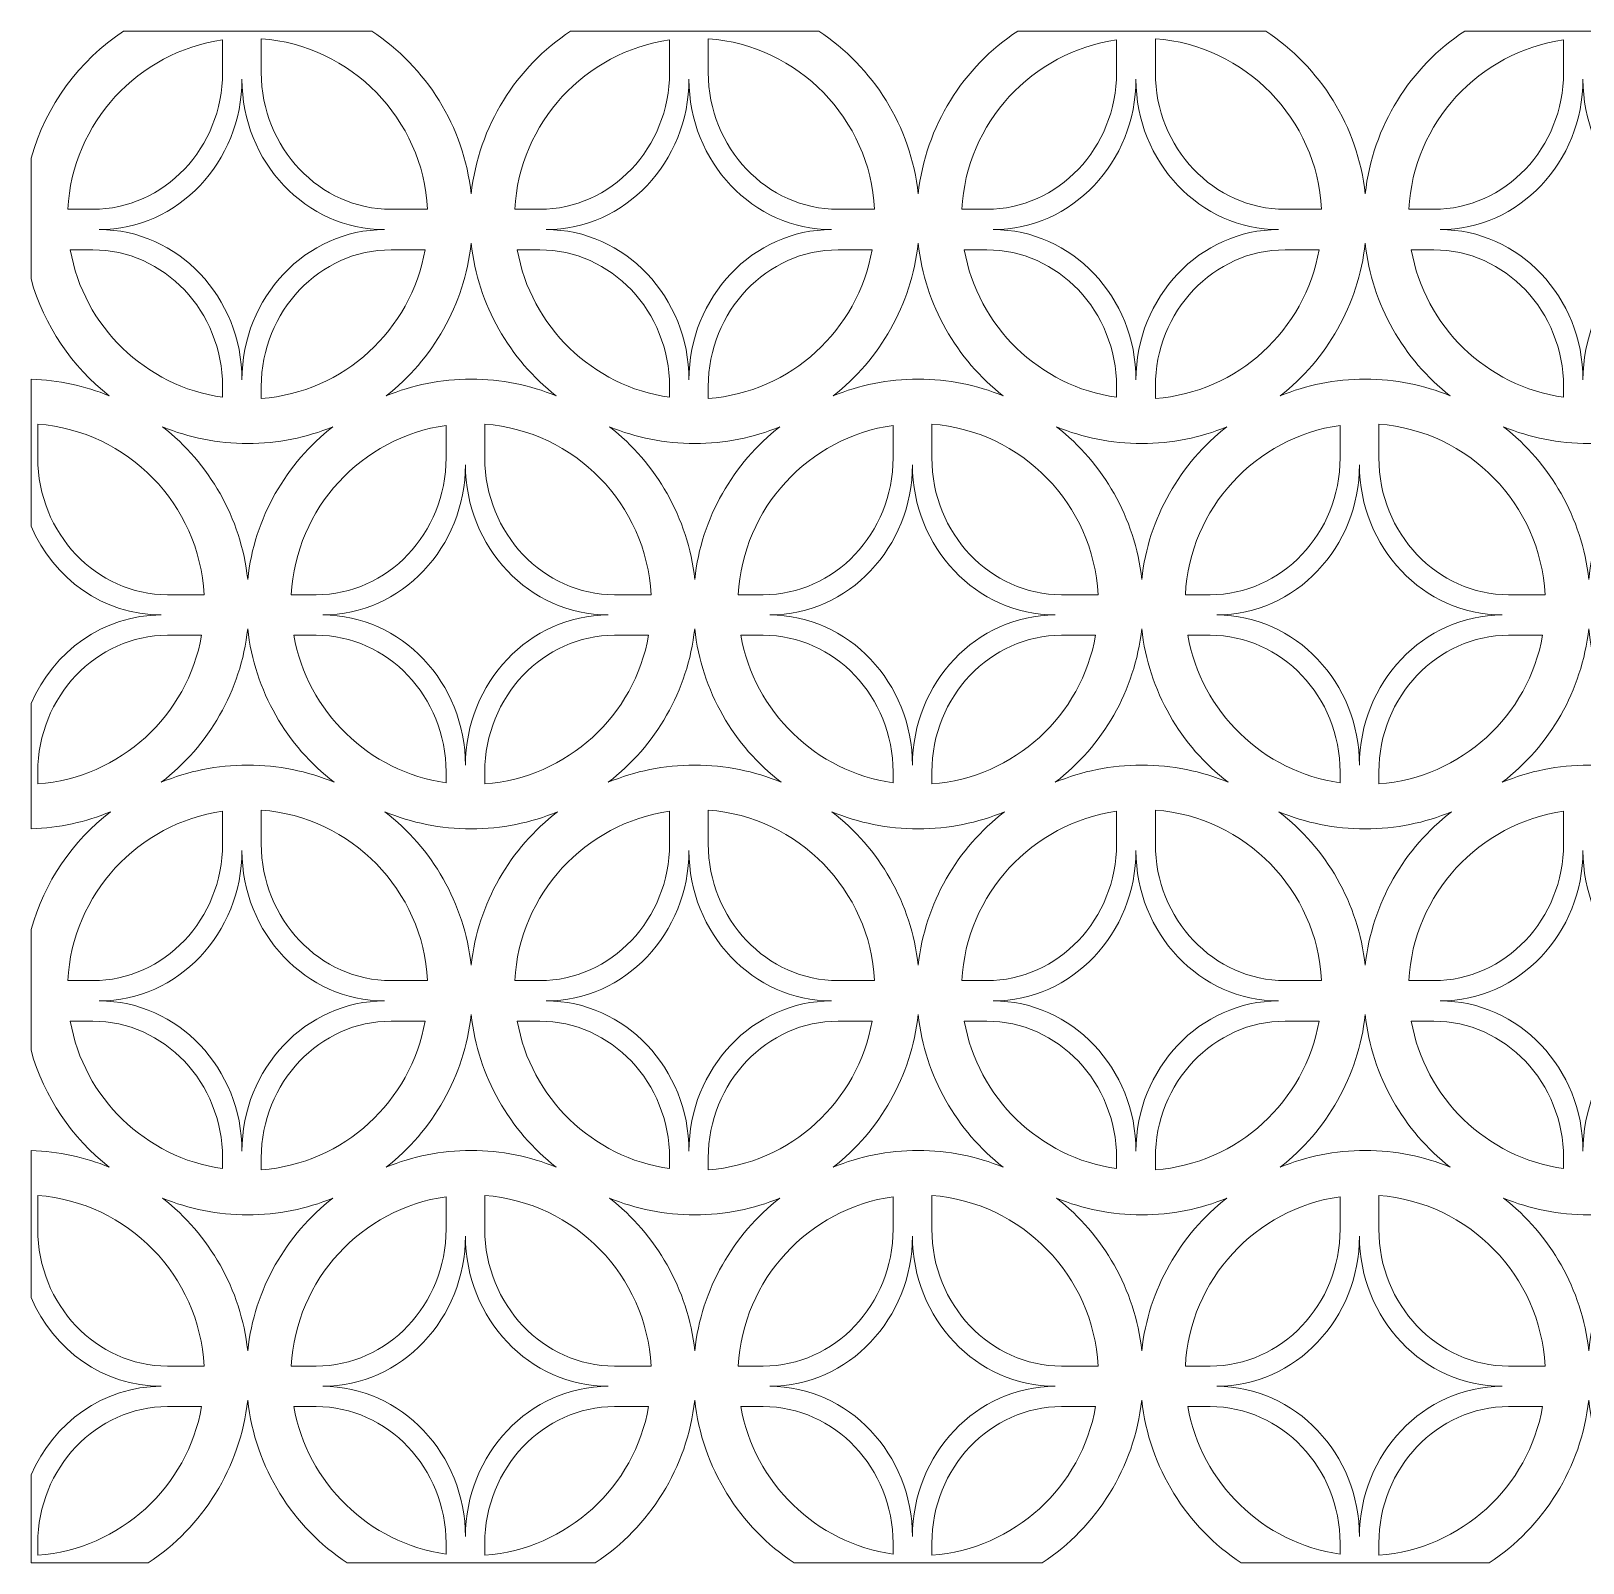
# Model space of a CAD drawing. Header units: millimetres. Extents: x -1200 to 1200, y -590 to 590.
# Drawn here: x -1200 to -4, y -590 to 590 of the extents above; entities that cross this region are included whole.
import ezdxf

# ---------------------------------------------------------------- set-up
doc = ezdxf.new("R2010")
doc.units = ezdxf.units.MM
doc.header["$MEASUREMENT"] = 0
doc.layers.add('Layer 1', color=7, linetype='Continuous')

msp = doc.modelspace()

# ---------------------------------------------------------------- linework, layer by layer
at = {"layer": 'Layer 1', "color": 250, "lineweight": 20}
for points, knots in [([(-1200.05, 491.9393), (-1188.7589, 532.5934), (-1163.015, 567.23), (-1128.7007, 589.9734), (-1128.7007, 589.9734), (-937.5833, 589.9734), (-937.5833, 589.9734), (-895.7651, 562.2564), (-866.6725, 516.8761), (-860.96, 464.4665), (-855.2475, 516.8761), (-826.155, 562.2564), (-784.3367, 589.9734), (-784.3367, 589.9734), (-593.2192, 589.9734), (-593.2192, 589.9734), (-551.401, 562.2564), (-522.3084, 516.8761), (-516.596, 464.4665), (-510.8835, 516.8761), (-481.7909, 562.2564), (-439.9727, 589.9734), (-439.9727, 589.9734), (-248.8553, 589.9734), (-248.8553, 589.9734), (-207.0371, 562.2564), (-177.9445, 516.8761), (-172.232, 464.4665), (-166.5195, 516.8761), (-137.427, 562.2564), (-95.6088, 589.9734), (-95.6088, 589.9734), (95.5088, 589.9734), (95.5088, 589.9734), (137.327, 562.2564), (166.4195, 516.8761), (172.132, 464.4665), (177.8445, 516.8761), (206.9371, 562.2564), (248.7553, 589.9734), (248.7553, 589.9734), (439.8727, 589.9734), (439.8727, 589.9734), (481.6909, 562.2564), (510.7835, 516.8761), (516.496, 464.4665), (522.2084, 516.8761), (551.301, 562.2564), (593.1192, 589.9734), (593.1192, 589.9734), (784.2367, 589.9734), (784.2367, 589.9734), (826.055, 562.2564), (855.1475, 516.8761), (860.86, 464.4665), (866.5725, 516.8761), (895.6651, 562.2564), (937.4833, 589.9734), (937.4833, 589.9734), (1128.6007, 589.9734), (1128.6007, 589.9734), (1162.915, 567.23), (1188.6589, 532.5934), (1199.95, 491.9393), (1199.95, 491.9393), (1199.95, 399.0374), (1199.95, 399.0374), (1189.9124, 362.8853), (1168.4524, 331.4875), (1139.6903, 308.9842), (1158.3685, 316.6255), (1178.6753, 321.1057), (1199.95, 321.7432), (1199.95, 321.7432), (1199.95, 241.74), (1199.95, 241.74), (1193.2627, 184.7076), (1146.7765, 140.1772), (1090.8886, 140.1772), (1146.7765, 140.1772), (1193.2627, 95.647), (1199.95, 38.6146), (1199.95, 38.6146), (1199.95, -24.5408), (1199.95, -24.5408), (1178.2828, -23.8927), (1157.6157, -19.2654), (1138.6565, -11.3627), (1167.9323, -33.9195), (1189.7912, -65.6287), (1199.95, -102.2088), (1199.95, -102.2088), (1199.95, -195.104), (1199.95, -195.104), (1189.9124, -231.2561), (1168.4524, -262.6539), (1139.6903, -285.1572), (1158.3685, -277.5161), (1178.6753, -273.0359), (1199.95, -272.3984), (1199.95, -272.3984), (1199.95, -352.4015), (1199.95, -352.4015), (1193.2627, -409.4338), (1146.7765, -453.9643), (1090.8886, -453.9643), (1146.7765, -453.9643), (1193.2627, -498.4945), (1199.95, -555.5269), (1199.95, -555.5269), (1199.95, -590.0266), (1199.95, -590.0266), (1199.95, -590.0266), (1109.6652, -590.0266), (1109.6652, -590.0266), (1067.847, -562.3096), (1038.7545, -516.9293), (1033.042, -464.5197), (1027.3295, -516.9293), (998.237, -562.3096), (956.4187, -590.0266), (956.4187, -590.0266), (765.3012, -590.0266), (765.3012, -590.0266), (723.4829, -562.3096), (694.3903, -516.9293), (688.6779, -464.5197), (682.9655, -516.9293), (653.8728, -562.3096), (612.0546, -590.0266), (612.0546, -590.0266), (420.9372, -590.0266), (420.9372, -590.0266), (379.1189, -562.3096), (350.0264, -516.9293), (344.314, -464.5197), (338.6015, -516.9293), (309.5089, -562.3096), (267.6907, -590.0266), (267.6907, -590.0266), (76.5732, -590.0266), (76.5732, -590.0266), (34.755, -562.3096), (5.6624, -516.9293), (-0.05, -464.5197), (-5.7624, -516.9293), (-34.855, -562.3096), (-76.6732, -590.0266), (-76.6732, -590.0266), (-267.7907, -590.0266), (-267.7907, -590.0266), (-309.6089, -562.3096), (-338.7015, -516.9293), (-344.414, -464.5197), (-350.1264, -516.9293), (-379.2189, -562.3096), (-421.0372, -590.0266), (-421.0372, -590.0266), (-612.1546, -590.0266), (-612.1546, -590.0266), (-653.9728, -562.3096), (-683.0655, -516.9293), (-688.7779, -464.5197), (-694.4903, -516.9293), (-723.5829, -562.3096), (-765.4012, -590.0266), (-765.4012, -590.0266), (-956.5187, -590.0266), (-956.5187, -590.0266), (-998.337, -562.3096), (-1027.4295, -516.9293), (-1033.142, -464.5197), (-1038.8545, -516.9293), (-1067.947, -562.3096), (-1109.7652, -590.0266), (-1109.7652, -590.0266), (-1200.05, -590.0266), (-1200.05, -590.0266), (-1200.05, -590.0266), (-1200.05, -522.2513), (-1200.05, -522.2513), (-1182.7645, -482.0838), (-1144.2873, -453.9643), (-1099.8758, -453.9643), (-1144.2873, -453.9643), (-1182.7645, -425.8447), (-1200.05, -385.6771), (-1200.05, -385.6771), (-1200.05, -272.3984), (-1200.05, -272.3984), (-1178.7752, -273.0357), (-1158.4675, -277.515), (-1139.7903, -285.1572), (-1168.5473, -262.661), (-1190.0084, -231.2722), (-1200.05, -195.1297), (-1200.05, -195.1297), (-1200.05, -102.2093), (-1200.05, -102.2093), (-1189.8912, -65.6292), (-1168.032, -33.9204), (-1138.7565, -11.3627), (-1157.7174, -19.2632), (-1178.3829, -23.8923), (-1200.05, -24.5407), (-1200.05, -24.5407), (-1200.05, 71.8902), (-1200.05, 71.8902), (-1182.7645, 112.0577), (-1144.2873, 140.1772), (-1099.8758, 140.1772), (-1144.2873, 140.1772), (-1182.7645, 168.2968), (-1200.05, 208.4644), (-1200.05, 208.4644), (-1200.05, 321.7432), (-1200.05, 321.7432), (-1178.7752, 321.1059), (-1158.4675, 316.6266), (-1139.7903, 308.9842), (-1168.5473, 331.4805), (-1190.0084, 362.8692), (-1200.05, 399.0117), (-1200.05, 399.0117), (-1200.05, 491.9393), (-1200.05, 491.9393)], [0, 0, 0, 0, 0.013333333, 0.013333333, 0.013333333, 0.026666667, 0.026666667, 0.026666667, 0.04, 0.04, 0.04, 0.053333333, 0.053333333, 0.053333333, 0.066666667, 0.066666667, 0.066666667, 0.08, 0.08, 0.08, 0.093333333, 0.093333333, 0.093333333, 0.106666667, 0.106666667, 0.106666667, 0.12, 0.12, 0.12, 0.133333333, 0.133333333, 0.133333333, 0.146666667, 0.146666667, 0.146666667, 0.16, 0.16, 0.16, 0.173333333, 0.173333333, 0.173333333, 0.186666667, 0.186666667, 0.186666667, 0.2, 0.2, 0.2, 0.213333333, 0.213333333, 0.213333333, 0.226666667, 0.226666667, 0.226666667, 0.24, 0.24, 0.24, 0.253333333, 0.253333333, 0.253333333, 0.266666667, 0.266666667, 0.266666667, 0.28, 0.28, 0.28, 0.293333333, 0.293333333, 0.293333333, 0.306666667, 0.306666667, 0.306666667, 0.32, 0.32, 0.32, 0.333333333, 0.333333333, 0.333333333, 0.346666667, 0.346666667, 0.346666667, 0.36, 0.36, 0.36, 0.373333333, 0.373333333, 0.373333333, 0.386666667, 0.386666667, 0.386666667, 0.4, 0.4, 0.4, 0.413333333, 0.413333333, 0.413333333, 0.426666667, 0.426666667, 0.426666667, 0.44, 0.44, 0.44, 0.453333333, 0.453333333, 0.453333333, 0.466666667, 0.466666667, 0.466666667, 0.48, 0.48, 0.48, 0.493333333, 0.493333333, 0.493333333, 0.506666667, 0.506666667, 0.506666667, 0.52, 0.52, 0.52, 0.533333333, 0.533333333, 0.533333333, 0.546666667, 0.546666667, 0.546666667, 0.56, 0.56, 0.56, 0.573333333, 0.573333333, 0.573333333, 0.586666667, 0.586666667, 0.586666667, 0.6, 0.6, 0.6, 0.613333333, 0.613333333, 0.613333333, 0.626666667, 0.626666667, 0.626666667, 0.64, 0.64, 0.64, 0.653333333, 0.653333333, 0.653333333, 0.666666667, 0.666666667, 0.666666667, 0.68, 0.68, 0.68, 0.693333333, 0.693333333, 0.693333333, 0.706666667, 0.706666667, 0.706666667, 0.72, 0.72, 0.72, 0.733333333, 0.733333333, 0.733333333, 0.746666667, 0.746666667, 0.746666667, 0.76, 0.76, 0.76, 0.773333333, 0.773333333, 0.773333333, 0.786666667, 0.786666667, 0.786666667, 0.8, 0.8, 0.8, 0.813333333, 0.813333333, 0.813333333, 0.826666667, 0.826666667, 0.826666667, 0.84, 0.84, 0.84, 0.853333333, 0.853333333, 0.853333333, 0.866666667, 0.866666667, 0.866666667, 0.88, 0.88, 0.88, 0.893333333, 0.893333333, 0.893333333, 0.906666667, 0.906666667, 0.906666667, 0.92, 0.92, 0.92, 0.933333333, 0.933333333, 0.933333333, 0.946666667, 0.946666667, 0.946666667, 0.96, 0.96, 0.96, 0.973333333, 0.973333333, 0.973333333, 0.986666667, 0.986666667, 0.986666667, 1, 1, 1, 1]), ([(-1052.5194, 583.0875), (-1052.5194, 583.0875), (-1052.5194, 557.9988), (-1052.5194, 557.9988), (-1052.5194, 500.071), (-1097.5233, 452.6752), (-1152.5282, 452.6752), (-1152.5282, 452.6752), (-1171.719, 452.6752), (-1171.719, 452.6752), (-1168.2957, 519.3947), (-1117.5099, 573.9247), (-1052.5194, 583.0875)], [0, 0, 0, 0, 0.25, 0.25, 0.25, 0.5, 0.5, 0.5, 0.75, 0.75, 0.75, 1, 1, 1, 1]), ([(-1022.6513, 584.0641), (-1022.6513, 584.0641), (-1022.6513, 557.9988), (-1022.6513, 557.9988), (-1022.6513, 500.071), (-977.6475, 452.6752), (-922.6426, 452.6752), (-922.6426, 452.6752), (-894.5648, 452.6752), (-894.5648, 452.6752), (-898.1419, 522.41), (-953.4545, 578.842), (-1022.6513, 584.0641)], [0, 0, 0, 0, 0.25, 0.25, 0.25, 0.5, 0.5, 0.5, 0.75, 0.75, 0.75, 1, 1, 1, 1]), ([(-708.1556, 583.0875), (-708.1556, 583.0875), (-708.1556, 557.9988), (-708.1556, 557.9988), (-708.1556, 500.071), (-753.1593, 452.6752), (-808.1643, 452.6752), (-808.1643, 452.6752), (-827.3551, 452.6752), (-827.3551, 452.6752), (-823.9317, 519.3947), (-773.1459, 573.9247), (-708.1556, 583.0875)], [0, 0, 0, 0, 0.25, 0.25, 0.25, 0.5, 0.5, 0.5, 0.75, 0.75, 0.75, 1, 1, 1, 1]), ([(-678.2873, 584.0641), (-678.2873, 584.0641), (-678.2873, 557.9988), (-678.2873, 557.9988), (-678.2873, 500.071), (-633.2835, 452.6752), (-578.2785, 452.6752), (-578.2785, 452.6752), (-550.2009, 452.6752), (-550.2009, 452.6752), (-553.7779, 522.41), (-609.0906, 578.842), (-678.2873, 584.0641)], [0, 0, 0, 0, 0.25, 0.25, 0.25, 0.5, 0.5, 0.5, 0.75, 0.75, 0.75, 1, 1, 1, 1]), ([(-363.7914, 583.0875), (-363.7914, 583.0875), (-363.7914, 557.9988), (-363.7914, 557.9988), (-363.7914, 500.071), (-408.7953, 452.6752), (-463.8003, 452.6752), (-463.8003, 452.6752), (-482.991, 452.6752), (-482.991, 452.6752), (-479.5678, 519.3947), (-428.782, 573.9247), (-363.7914, 583.0875)], [0, 0, 0, 0, 0.25, 0.25, 0.25, 0.5, 0.5, 0.5, 0.75, 0.75, 0.75, 1, 1, 1, 1]), ([(-333.9232, 584.0641), (-333.9232, 584.0641), (-333.9232, 557.9988), (-333.9232, 557.9988), (-333.9232, 500.071), (-288.9195, 452.6752), (-233.9146, 452.6752), (-233.9146, 452.6752), (-205.8369, 452.6752), (-205.8369, 452.6752), (-209.414, 522.41), (-264.7266, 578.842), (-333.9232, 584.0641)], [0, 0, 0, 0, 0.25, 0.25, 0.25, 0.5, 0.5, 0.5, 0.75, 0.75, 0.75, 1, 1, 1, 1]), ([(-19.4275, 583.0875), (-19.4275, 583.0875), (-19.4275, 557.9988), (-19.4275, 557.9988), (-19.4275, 500.071), (-64.4313, 452.6752), (-119.4364, 452.6752), (-119.4364, 452.6752), (-138.6271, 452.6752), (-138.6271, 452.6752), (-135.2038, 519.3947), (-84.418, 573.9247), (-19.4275, 583.0875)], [0, 0, 0, 0, 0.25, 0.25, 0.25, 0.5, 0.5, 0.5, 0.75, 0.75, 0.75, 1, 1, 1, 1]), ([(-1147.4773, 437.0631), (-1087.0365, 437.0631), (-1037.5855, 489.1427), (-1037.5855, 552.7947), (-1037.5855, 489.1427), (-988.1344, 437.0631), (-927.6938, 437.0631), (-988.1344, 437.0631), (-1037.5855, 384.9836), (-1037.5855, 321.3314), (-1037.5855, 384.9836), (-1087.0365, 437.0631), (-1147.4773, 437.0631)], [0, 0, 0, 0, 0.25, 0.25, 0.25, 0.5, 0.5, 0.5, 0.75, 0.75, 0.75, 1, 1, 1, 1]), ([(-803.1132, 437.0631), (-742.6723, 437.0631), (-693.2214, 489.1427), (-693.2214, 552.7947), (-693.2214, 489.1427), (-643.7705, 437.0631), (-583.33, 437.0631), (-643.7705, 437.0631), (-693.2214, 384.9836), (-693.2214, 321.3314), (-693.2214, 384.9836), (-742.6723, 437.0631), (-803.1132, 437.0631)], [0, 0, 0, 0, 0.25, 0.25, 0.25, 0.5, 0.5, 0.5, 0.75, 0.75, 0.75, 1, 1, 1, 1]), ([(-458.7492, 437.0631), (-398.3085, 437.0631), (-348.8574, 489.1427), (-348.8574, 552.7947), (-348.8574, 489.1427), (-299.4064, 437.0631), (-238.9659, 437.0631), (-299.4064, 437.0631), (-348.8574, 384.9836), (-348.8574, 321.3314), (-348.8574, 384.9836), (-398.3085, 437.0631), (-458.7492, 437.0631)], [0, 0, 0, 0, 0.25, 0.25, 0.25, 0.5, 0.5, 0.5, 0.75, 0.75, 0.75, 1, 1, 1, 1]), ([(-114.3852, 437.0631), (-53.9444, 437.0631), (-4.4935, 489.1427), (-4.4935, 552.7947), (-4.4935, 489.1427), (44.9574, 437.0631), (105.398, 437.0631), (44.9574, 437.0631), (-4.4935, 384.9836), (-4.4935, 321.3314), (-4.4935, 384.9836), (-53.9444, 437.0631), (-114.3852, 437.0631)], [0, 0, 0, 0, 0.25, 0.25, 0.25, 0.5, 0.5, 0.5, 0.75, 0.75, 0.75, 1, 1, 1, 1]), ([(-1052.5194, 307.8797), (-1052.5194, 307.8797), (-1052.5194, 316.1277), (-1052.5194, 316.1277), (-1052.5194, 374.0553), (-1097.5233, 421.4509), (-1152.5282, 421.4509), (-1152.5282, 421.4509), (-1169.8158, 421.4509), (-1169.8158, 421.4509), (-1159.4933, 362.5724), (-1111.9445, 316.258), (-1052.5194, 307.8797)], [0, 0, 0, 0, 0.25, 0.25, 0.25, 0.5, 0.5, 0.5, 0.75, 0.75, 0.75, 1, 1, 1, 1]), ([(-1022.6513, 306.91), (-1022.6513, 306.91), (-1022.6513, 316.1277), (-1022.6513, 316.1277), (-1022.6513, 374.0553), (-977.6475, 421.4509), (-922.6426, 421.4509), (-922.6426, 421.4509), (-896.4693, 421.4509), (-896.4693, 421.4509), (-907.3014, 359.6634), (-959.1242, 311.7045), (-1022.6513, 306.91)], [0, 0, 0, 0, 0.25, 0.25, 0.25, 0.5, 0.5, 0.5, 0.75, 0.75, 0.75, 1, 1, 1, 1]), ([(-926.4938, 308.9842), (-906.2774, 317.2546), (-884.1538, 321.8225), (-860.96, 321.8225), (-837.766, 321.8225), (-815.6414, 317.2558), (-795.4263, 308.9842), (-831.2555, 337.0129), (-855.7633, 378.8438), (-860.9634, 426.4768), (-866.1642, 378.8452), (-890.6664, 337.0152), (-926.4938, 308.9842)], [0, 0, 0, 0, 0.25, 0.25, 0.25, 0.5, 0.5, 0.5, 0.75, 0.75, 0.75, 1, 1, 1, 1]), ([(-708.1556, 307.8797), (-708.1556, 307.8797), (-708.1556, 316.1277), (-708.1556, 316.1277), (-708.1556, 374.0553), (-753.1593, 421.4509), (-808.1643, 421.4509), (-808.1643, 421.4509), (-825.4517, 421.4509), (-825.4517, 421.4509), (-815.1292, 362.5724), (-767.5805, 316.258), (-708.1556, 307.8797)], [0, 0, 0, 0, 0.25, 0.25, 0.25, 0.5, 0.5, 0.5, 0.75, 0.75, 0.75, 1, 1, 1, 1]), ([(-678.2873, 306.91), (-678.2873, 306.91), (-678.2873, 316.1277), (-678.2873, 316.1277), (-678.2873, 374.0553), (-633.2835, 421.4509), (-578.2785, 421.4509), (-578.2785, 421.4509), (-552.1054, 421.4509), (-552.1054, 421.4509), (-562.9374, 359.6634), (-614.76, 311.7045), (-678.2873, 306.91)], [0, 0, 0, 0, 0.25, 0.25, 0.25, 0.5, 0.5, 0.5, 0.75, 0.75, 0.75, 1, 1, 1, 1]), ([(-582.1298, 308.9842), (-561.9136, 317.2546), (-539.7899, 321.8225), (-516.596, 321.8225), (-493.402, 321.8225), (-471.2775, 317.2558), (-451.0622, 308.9842), (-486.8915, 337.0129), (-511.3994, 378.8438), (-516.5997, 426.4768), (-521.8003, 378.8452), (-546.3024, 337.0152), (-582.1298, 308.9842)], [0, 0, 0, 0, 0.25, 0.25, 0.25, 0.5, 0.5, 0.5, 0.75, 0.75, 0.75, 1, 1, 1, 1]), ([(-363.7914, 307.8797), (-363.7914, 307.8797), (-363.7914, 316.1277), (-363.7914, 316.1277), (-363.7914, 374.0553), (-408.7953, 421.4509), (-463.8003, 421.4509), (-463.8003, 421.4509), (-481.0879, 421.4509), (-481.0879, 421.4509), (-470.7653, 362.5724), (-423.2165, 316.258), (-363.7914, 307.8797)], [0, 0, 0, 0, 0.25, 0.25, 0.25, 0.5, 0.5, 0.5, 0.75, 0.75, 0.75, 1, 1, 1, 1]), ([(-333.9232, 306.91), (-333.9232, 306.91), (-333.9232, 316.1277), (-333.9232, 316.1277), (-333.9232, 374.0553), (-288.9195, 421.4509), (-233.9146, 421.4509), (-233.9146, 421.4509), (-207.7415, 421.4509), (-207.7415, 421.4509), (-218.5734, 359.6634), (-270.3962, 311.7045), (-333.9232, 306.91)], [0, 0, 0, 0, 0.25, 0.25, 0.25, 0.5, 0.5, 0.5, 0.75, 0.75, 0.75, 1, 1, 1, 1]), ([(-237.7658, 308.9842), (-217.5494, 317.2546), (-195.4259, 321.8225), (-172.232, 321.8225), (-149.0381, 321.8225), (-126.9136, 317.2558), (-106.6982, 308.9842), (-142.5275, 337.0129), (-167.0354, 378.8438), (-172.2356, 426.4768), (-177.4363, 378.8452), (-201.9384, 337.0152), (-237.7658, 308.9842)], [0, 0, 0, 0, 0.25, 0.25, 0.25, 0.5, 0.5, 0.5, 0.75, 0.75, 0.75, 1, 1, 1, 1]), ([(-19.4275, 307.8797), (-19.4275, 307.8797), (-19.4275, 316.1277), (-19.4275, 316.1277), (-19.4275, 374.0553), (-64.4313, 421.4509), (-119.4364, 421.4509), (-119.4364, 421.4509), (-136.7237, 421.4509), (-136.7237, 421.4509), (-126.4013, 362.5724), (-78.8525, 316.258), (-19.4275, 307.8797)], [0, 0, 0, 0, 0.25, 0.25, 0.25, 0.5, 0.5, 0.5, 0.75, 0.75, 0.75, 1, 1, 1, 1]), ([(-1194.8332, 287.1782), (-1194.8332, 287.1782), (-1194.8332, 261.1129), (-1194.8332, 261.1129), (-1194.8332, 203.1851), (-1149.8295, 155.7894), (-1094.8245, 155.7894), (-1094.8245, 155.7894), (-1066.7469, 155.7894), (-1066.7469, 155.7894), (-1070.324, 225.5241), (-1125.6367, 281.9562), (-1194.8332, 287.1782)], [0, 0, 0, 0, 0.25, 0.25, 0.25, 0.5, 0.5, 0.5, 0.75, 0.75, 0.75, 1, 1, 1, 1]), ([(-850.4693, 287.1782), (-850.4693, 287.1782), (-850.4693, 261.1129), (-850.4693, 261.1129), (-850.4693, 203.1851), (-805.4657, 155.7894), (-750.4605, 155.7894), (-750.4605, 155.7894), (-722.3829, 155.7894), (-722.3829, 155.7894), (-725.9599, 225.5241), (-781.2726, 281.9562), (-850.4693, 287.1782)], [0, 0, 0, 0, 0.25, 0.25, 0.25, 0.5, 0.5, 0.5, 0.75, 0.75, 0.75, 1, 1, 1, 1]), ([(-506.1052, 287.1782), (-506.1052, 287.1782), (-506.1052, 261.1129), (-506.1052, 261.1129), (-506.1052, 203.1851), (-461.1016, 155.7894), (-406.0965, 155.7894), (-406.0965, 155.7894), (-378.0189, 155.7894), (-378.0189, 155.7894), (-381.5959, 225.5241), (-436.9087, 281.9562), (-506.1052, 287.1782)], [0, 0, 0, 0, 0.25, 0.25, 0.25, 0.5, 0.5, 0.5, 0.75, 0.75, 0.75, 1, 1, 1, 1]), ([(-161.7413, 287.1782), (-161.7413, 287.1782), (-161.7413, 261.1129), (-161.7413, 261.1129), (-161.7413, 203.1851), (-116.7375, 155.7894), (-61.7326, 155.7894), (-61.7326, 155.7894), (-33.655, 155.7894), (-33.655, 155.7894), (-37.2319, 225.5241), (-92.5447, 281.9562), (-161.7413, 287.1782)], [0, 0, 0, 0, 0.25, 0.25, 0.25, 0.5, 0.5, 0.5, 0.75, 0.75, 0.75, 1, 1, 1, 1]), ([(-1098.6992, 285.115), (-1062.8576, 257.0769), (-1038.3359, 215.2334), (-1033.142, 167.5805), (-1027.9479, 215.2334), (-1003.4276, 257.0795), (-967.5845, 285.115), (-987.8075, 276.8383), (-1009.9394, 272.2659), (-1033.142, 272.2659), (-1056.3445, 272.2659), (-1078.4757, 276.8391), (-1098.6992, 285.115)], [0, 0, 0, 0, 0.25, 0.25, 0.25, 0.5, 0.5, 0.5, 0.75, 0.75, 0.75, 1, 1, 1, 1]), ([(-880.3375, 286.2015), (-880.3375, 286.2015), (-880.3375, 261.1129), (-880.3375, 261.1129), (-880.3375, 203.1851), (-925.3411, 155.7894), (-980.3463, 155.7894), (-980.3463, 155.7894), (-999.537, 155.7894), (-999.537, 155.7894), (-996.1137, 222.5089), (-945.3279, 277.0388), (-880.3375, 286.2015)], [0, 0, 0, 0, 0.25, 0.25, 0.25, 0.5, 0.5, 0.5, 0.75, 0.75, 0.75, 1, 1, 1, 1]), ([(-754.3353, 285.115), (-718.4937, 257.0769), (-693.9719, 215.2334), (-688.7779, 167.5805), (-683.5839, 215.2334), (-659.0636, 257.0795), (-623.2207, 285.115), (-643.4436, 276.8383), (-665.5754, 272.2659), (-688.7779, 272.2659), (-711.9806, 272.2659), (-734.1118, 276.8391), (-754.3353, 285.115)], [0, 0, 0, 0, 0.25, 0.25, 0.25, 0.5, 0.5, 0.5, 0.75, 0.75, 0.75, 1, 1, 1, 1]), ([(-535.9734, 286.2015), (-535.9734, 286.2015), (-535.9734, 261.1129), (-535.9734, 261.1129), (-535.9734, 203.1851), (-580.9773, 155.7894), (-635.9824, 155.7894), (-635.9824, 155.7894), (-655.1731, 155.7894), (-655.1731, 155.7894), (-651.7497, 222.5089), (-600.964, 277.0388), (-535.9734, 286.2015)], [0, 0, 0, 0, 0.25, 0.25, 0.25, 0.5, 0.5, 0.5, 0.75, 0.75, 0.75, 1, 1, 1, 1]), ([(-409.9713, 285.115), (-374.1297, 257.0769), (-349.6079, 215.2334), (-344.414, 167.5805), (-339.2199, 215.2334), (-314.6997, 257.0795), (-278.8566, 285.115), (-299.0796, 276.8383), (-321.2114, 272.2659), (-344.414, 272.2659), (-367.6166, 272.2659), (-389.7478, 276.8391), (-409.9713, 285.115)], [0, 0, 0, 0, 0.25, 0.25, 0.25, 0.5, 0.5, 0.5, 0.75, 0.75, 0.75, 1, 1, 1, 1]), ([(-191.6095, 286.2015), (-191.6095, 286.2015), (-191.6095, 261.1129), (-191.6095, 261.1129), (-191.6095, 203.1851), (-236.6132, 155.7894), (-291.6185, 155.7894), (-291.6185, 155.7894), (-310.809, 155.7894), (-310.809, 155.7894), (-307.3859, 222.5089), (-256.6, 277.0388), (-191.6095, 286.2015)], [0, 0, 0, 0, 0.25, 0.25, 0.25, 0.5, 0.5, 0.5, 0.75, 0.75, 0.75, 1, 1, 1, 1]), ([(-65.6073, 285.115), (-29.7658, 257.0769), (-5.2439, 215.2334), (-0.05, 167.5805), (5.1439, 215.2334), (29.6644, 257.0795), (65.5073, 285.115), (45.2844, 276.8383), (23.1526, 272.2659), (-0.05, 272.2659), (-23.2526, 272.2659), (-45.3837, 276.8391), (-65.6073, 285.115)], [0, 0, 0, 0, 0.25, 0.25, 0.25, 0.5, 0.5, 0.5, 0.75, 0.75, 0.75, 1, 1, 1, 1]), ([(-975.2952, 140.1772), (-914.8546, 140.1772), (-865.4035, 192.2568), (-865.4035, 255.9089), (-865.4035, 192.2568), (-815.9524, 140.1772), (-755.5119, 140.1772), (-815.9524, 140.1772), (-865.4035, 88.0977), (-865.4035, 24.4457), (-865.4035, 88.0977), (-914.8546, 140.1772), (-975.2952, 140.1772)], [0, 0, 0, 0, 0.25, 0.25, 0.25, 0.5, 0.5, 0.5, 0.75, 0.75, 0.75, 1, 1, 1, 1]), ([(-630.9313, 140.1772), (-570.4904, 140.1772), (-521.0395, 192.2568), (-521.0395, 255.9089), (-521.0395, 192.2568), (-471.5884, 140.1772), (-411.1479, 140.1772), (-471.5884, 140.1772), (-521.0395, 88.0977), (-521.0395, 24.4457), (-521.0395, 88.0977), (-570.4904, 140.1772), (-630.9313, 140.1772)], [0, 0, 0, 0, 0.25, 0.25, 0.25, 0.5, 0.5, 0.5, 0.75, 0.75, 0.75, 1, 1, 1, 1]), ([(-286.5673, 140.1772), (-226.1265, 140.1772), (-176.6755, 192.2568), (-176.6755, 255.9089), (-176.6755, 192.2568), (-127.2244, 140.1772), (-66.784, 140.1772), (-127.2244, 140.1772), (-176.6755, 88.0977), (-176.6755, 24.4457), (-176.6755, 88.0977), (-226.1265, 140.1772), (-286.5673, 140.1772)], [0, 0, 0, 0, 0.25, 0.25, 0.25, 0.5, 0.5, 0.5, 0.75, 0.75, 0.75, 1, 1, 1, 1]), ([(-1194.8332, 10.0241), (-1194.8332, 10.0241), (-1194.8332, 19.2416), (-1194.8332, 19.2416), (-1194.8332, 77.1694), (-1149.8295, 124.5651), (-1094.8245, 124.5651), (-1094.8245, 124.5651), (-1068.6513, 124.5651), (-1068.6513, 124.5651), (-1079.4833, 62.7775), (-1131.3062, 14.8187), (-1194.8332, 10.0241)], [0, 0, 0, 0, 0.25, 0.25, 0.25, 0.5, 0.5, 0.5, 0.75, 0.75, 0.75, 1, 1, 1, 1]), ([(-966.5745, 11.3095), (-1002.9636, 39.3484), (-1027.8994, 81.5239), (-1033.142, 129.6219), (-1038.3845, 81.5239), (-1063.3198, 39.3474), (-1099.7094, 11.3095), (-1079.2175, 19.8511), (-1056.7305, 24.5669), (-1033.142, 24.5669), (-1009.5533, 24.5669), (-987.0684, 19.8487), (-966.5745, 11.3095)], [0, 0, 0, 0, 0.25, 0.25, 0.25, 0.5, 0.5, 0.5, 0.75, 0.75, 0.75, 1, 1, 1, 1]), ([(-880.3375, 10.9939), (-880.3375, 10.9939), (-880.3375, 19.2416), (-880.3375, 19.2416), (-880.3375, 77.1694), (-925.3411, 124.5651), (-980.3463, 124.5651), (-980.3463, 124.5651), (-997.6338, 124.5651), (-997.6338, 124.5651), (-987.3113, 65.6864), (-939.7626, 19.3721), (-880.3375, 10.9939)], [0, 0, 0, 0, 0.25, 0.25, 0.25, 0.5, 0.5, 0.5, 0.75, 0.75, 0.75, 1, 1, 1, 1]), ([(-850.4693, 10.0241), (-850.4693, 10.0241), (-850.4693, 19.2416), (-850.4693, 19.2416), (-850.4693, 77.1694), (-805.4657, 124.5651), (-750.4605, 124.5651), (-750.4605, 124.5651), (-724.2873, 124.5651), (-724.2873, 124.5651), (-735.1194, 62.7775), (-786.9422, 14.8187), (-850.4693, 10.0241)], [0, 0, 0, 0, 0.25, 0.25, 0.25, 0.5, 0.5, 0.5, 0.75, 0.75, 0.75, 1, 1, 1, 1]), ([(-622.2106, 11.3095), (-658.5996, 39.3484), (-683.5353, 81.5239), (-688.7779, 129.6219), (-694.0205, 81.5239), (-718.9558, 39.3474), (-755.3456, 11.3095), (-734.8535, 19.8511), (-712.3667, 24.5669), (-688.7779, 24.5669), (-665.1894, 24.5669), (-642.7045, 19.8487), (-622.2106, 11.3095)], [0, 0, 0, 0, 0.25, 0.25, 0.25, 0.5, 0.5, 0.5, 0.75, 0.75, 0.75, 1, 1, 1, 1]), ([(-535.9734, 10.9939), (-535.9734, 10.9939), (-535.9734, 19.2416), (-535.9734, 19.2416), (-535.9734, 77.1694), (-580.9773, 124.5651), (-635.9824, 124.5651), (-635.9824, 124.5651), (-653.2697, 124.5651), (-653.2697, 124.5651), (-642.9472, 65.6864), (-595.3986, 19.3721), (-535.9734, 10.9939)], [0, 0, 0, 0, 0.25, 0.25, 0.25, 0.5, 0.5, 0.5, 0.75, 0.75, 0.75, 1, 1, 1, 1]), ([(-506.1052, 10.0241), (-506.1052, 10.0241), (-506.1052, 19.2416), (-506.1052, 19.2416), (-506.1052, 77.1694), (-461.1016, 124.5651), (-406.0965, 124.5651), (-406.0965, 124.5651), (-379.9234, 124.5651), (-379.9234, 124.5651), (-390.7553, 62.7775), (-442.5781, 14.8187), (-506.1052, 10.0241)], [0, 0, 0, 0, 0.25, 0.25, 0.25, 0.5, 0.5, 0.5, 0.75, 0.75, 0.75, 1, 1, 1, 1]), ([(-277.8465, 11.3095), (-314.2356, 39.3484), (-339.1715, 81.5239), (-344.414, 129.6219), (-349.6565, 81.5239), (-374.5919, 39.3474), (-410.9814, 11.3095), (-390.4896, 19.8511), (-368.0027, 24.5669), (-344.414, 24.5669), (-320.8253, 24.5669), (-298.3405, 19.8487), (-277.8465, 11.3095)], [0, 0, 0, 0, 0.25, 0.25, 0.25, 0.5, 0.5, 0.5, 0.75, 0.75, 0.75, 1, 1, 1, 1]), ([(-191.6095, 10.9939), (-191.6095, 10.9939), (-191.6095, 19.2416), (-191.6095, 19.2416), (-191.6095, 77.1694), (-236.6132, 124.5651), (-291.6185, 124.5651), (-291.6185, 124.5651), (-308.9058, 124.5651), (-308.9058, 124.5651), (-298.5832, 65.6864), (-251.0345, 19.3721), (-191.6095, 10.9939)], [0, 0, 0, 0, 0.25, 0.25, 0.25, 0.5, 0.5, 0.5, 0.75, 0.75, 0.75, 1, 1, 1, 1]), ([(-161.7413, 10.0241), (-161.7413, 10.0241), (-161.7413, 19.2416), (-161.7413, 19.2416), (-161.7413, 77.1694), (-116.7375, 124.5651), (-61.7326, 124.5651), (-61.7326, 124.5651), (-35.5595, 124.5651), (-35.5595, 124.5651), (-46.3913, 62.7775), (-98.2143, 14.8187), (-161.7413, 10.0241)], [0, 0, 0, 0, 0.25, 0.25, 0.25, 0.5, 0.5, 0.5, 0.75, 0.75, 0.75, 1, 1, 1, 1]), ([(66.5173, 11.3095), (30.1284, 39.3484), (5.1925, 81.5239), (-0.05, 129.6219), (-5.2925, 81.5239), (-30.2279, 39.3474), (-66.6173, 11.3095), (-46.1255, 19.8511), (-23.6386, 24.5669), (-0.05, 24.5669), (23.5386, 24.5669), (46.0235, 19.8487), (66.5173, 11.3095)], [0, 0, 0, 0, 0.25, 0.25, 0.25, 0.5, 0.5, 0.5, 0.75, 0.75, 0.75, 1, 1, 1, 1]), ([(-1052.5194, -11.0539), (-1052.5194, -11.0539), (-1052.5194, -36.1427), (-1052.5194, -36.1427), (-1052.5194, -94.0704), (-1097.5233, -141.4662), (-1152.5282, -141.4662), (-1152.5282, -141.4662), (-1171.719, -141.4662), (-1171.719, -141.4662), (-1168.2957, -74.7467), (-1117.5099, -20.2167), (-1052.5194, -11.0539)], [0, 0, 0, 0, 0.25, 0.25, 0.25, 0.5, 0.5, 0.5, 0.75, 0.75, 0.75, 1, 1, 1, 1]), ([(-1022.6513, -10.0773), (-1022.6513, -10.0773), (-1022.6513, -36.1427), (-1022.6513, -36.1427), (-1022.6513, -94.0704), (-977.6475, -141.4662), (-922.6426, -141.4662), (-922.6426, -141.4662), (-894.5648, -141.4662), (-894.5648, -141.4662), (-898.1419, -71.7314), (-953.4545, -15.2994), (-1022.6513, -10.0773)], [0, 0, 0, 0, 0.25, 0.25, 0.25, 0.5, 0.5, 0.5, 0.75, 0.75, 0.75, 1, 1, 1, 1]), ([(-794.3925, -11.3627), (-814.8865, -19.9019), (-837.3714, -24.6201), (-860.96, -24.6201), (-884.5484, -24.6201), (-907.0354, -19.9043), (-927.5274, -11.3627), (-891.1378, -39.4006), (-866.2025, -81.5771), (-860.96, -129.6751), (-855.7173, -81.5771), (-830.7817, -39.4016), (-794.3925, -11.3627)], [0, 0, 0, 0, 0.25, 0.25, 0.25, 0.5, 0.5, 0.5, 0.75, 0.75, 0.75, 1, 1, 1, 1]), ([(-708.1556, -11.0539), (-708.1556, -11.0539), (-708.1556, -36.1427), (-708.1556, -36.1427), (-708.1556, -94.0704), (-753.1593, -141.4662), (-808.1643, -141.4662), (-808.1643, -141.4662), (-827.3551, -141.4662), (-827.3551, -141.4662), (-823.9317, -74.7467), (-773.1459, -20.2167), (-708.1556, -11.0539)], [0, 0, 0, 0, 0.25, 0.25, 0.25, 0.5, 0.5, 0.5, 0.75, 0.75, 0.75, 1, 1, 1, 1]), ([(-678.2873, -10.0773), (-678.2873, -10.0773), (-678.2873, -36.1427), (-678.2873, -36.1427), (-678.2873, -94.0704), (-633.2835, -141.4662), (-578.2785, -141.4662), (-578.2785, -141.4662), (-550.2009, -141.4662), (-550.2009, -141.4662), (-553.7779, -71.7314), (-609.0906, -15.2994), (-678.2873, -10.0773)], [0, 0, 0, 0, 0.25, 0.25, 0.25, 0.5, 0.5, 0.5, 0.75, 0.75, 0.75, 1, 1, 1, 1]), ([(-450.0284, -11.3627), (-470.5225, -19.9019), (-493.0074, -24.6201), (-516.596, -24.6201), (-540.1846, -24.6201), (-562.6715, -19.9043), (-583.1634, -11.3627), (-546.7739, -39.4006), (-521.8384, -81.5771), (-516.596, -129.6751), (-511.3535, -81.5771), (-486.4177, -39.4016), (-450.0284, -11.3627)], [0, 0, 0, 0, 0.25, 0.25, 0.25, 0.5, 0.5, 0.5, 0.75, 0.75, 0.75, 1, 1, 1, 1]), ([(-363.7914, -11.0539), (-363.7914, -11.0539), (-363.7914, -36.1427), (-363.7914, -36.1427), (-363.7914, -94.0704), (-408.7953, -141.4662), (-463.8003, -141.4662), (-463.8003, -141.4662), (-482.991, -141.4662), (-482.991, -141.4662), (-479.5678, -74.7467), (-428.782, -20.2167), (-363.7914, -11.0539)], [0, 0, 0, 0, 0.25, 0.25, 0.25, 0.5, 0.5, 0.5, 0.75, 0.75, 0.75, 1, 1, 1, 1]), ([(-333.9232, -10.0773), (-333.9232, -10.0773), (-333.9232, -36.1427), (-333.9232, -36.1427), (-333.9232, -94.0704), (-288.9195, -141.4662), (-233.9146, -141.4662), (-233.9146, -141.4662), (-205.8369, -141.4662), (-205.8369, -141.4662), (-209.414, -71.7314), (-264.7266, -15.2994), (-333.9232, -10.0773)], [0, 0, 0, 0, 0.25, 0.25, 0.25, 0.5, 0.5, 0.5, 0.75, 0.75, 0.75, 1, 1, 1, 1]), ([(-105.6646, -11.3627), (-126.1584, -19.9019), (-148.6435, -24.6201), (-172.232, -24.6201), (-195.8206, -24.6201), (-218.3075, -19.9043), (-238.7995, -11.3627), (-202.4098, -39.4006), (-177.4744, -81.5771), (-172.232, -129.6751), (-166.9895, -81.5771), (-142.0538, -39.4016), (-105.6646, -11.3627)], [0, 0, 0, 0, 0.25, 0.25, 0.25, 0.5, 0.5, 0.5, 0.75, 0.75, 0.75, 1, 1, 1, 1]), ([(-19.4275, -11.0539), (-19.4275, -11.0539), (-19.4275, -36.1427), (-19.4275, -36.1427), (-19.4275, -94.0704), (-64.4313, -141.4662), (-119.4364, -141.4662), (-119.4364, -141.4662), (-138.6271, -141.4662), (-138.6271, -141.4662), (-135.2038, -74.7467), (-84.418, -20.2167), (-19.4275, -11.0539)], [0, 0, 0, 0, 0.25, 0.25, 0.25, 0.5, 0.5, 0.5, 0.75, 0.75, 0.75, 1, 1, 1, 1]), ([(-1147.4773, -157.0783), (-1087.0365, -157.0783), (-1037.5855, -104.9988), (-1037.5855, -41.3466), (-1037.5855, -104.9988), (-988.1344, -157.0783), (-927.6938, -157.0783), (-988.1344, -157.0783), (-1037.5855, -209.1579), (-1037.5855, -272.81), (-1037.5855, -209.1579), (-1087.0365, -157.0783), (-1147.4773, -157.0783)], [0, 0, 0, 0, 0.25, 0.25, 0.25, 0.5, 0.5, 0.5, 0.75, 0.75, 0.75, 1, 1, 1, 1]), ([(-803.1132, -157.0783), (-742.6723, -157.0783), (-693.2214, -104.9988), (-693.2214, -41.3466), (-693.2214, -104.9988), (-643.7705, -157.0783), (-583.33, -157.0783), (-643.7705, -157.0783), (-693.2214, -209.1579), (-693.2214, -272.81), (-693.2214, -209.1579), (-742.6723, -157.0783), (-803.1132, -157.0783)], [0, 0, 0, 0, 0.25, 0.25, 0.25, 0.5, 0.5, 0.5, 0.75, 0.75, 0.75, 1, 1, 1, 1]), ([(-458.7492, -157.0783), (-398.3085, -157.0783), (-348.8574, -104.9988), (-348.8574, -41.3466), (-348.8574, -104.9988), (-299.4064, -157.0783), (-238.9659, -157.0783), (-299.4064, -157.0783), (-348.8574, -209.1579), (-348.8574, -272.81), (-348.8574, -209.1579), (-398.3085, -157.0783), (-458.7492, -157.0783)], [0, 0, 0, 0, 0.25, 0.25, 0.25, 0.5, 0.5, 0.5, 0.75, 0.75, 0.75, 1, 1, 1, 1]), ([(-114.3852, -157.0783), (-53.9444, -157.0783), (-4.4935, -104.9988), (-4.4935, -41.3466), (-4.4935, -104.9988), (44.9574, -157.0783), (105.398, -157.0783), (44.9574, -157.0783), (-4.4935, -209.1579), (-4.4935, -272.81), (-4.4935, -209.1579), (-53.9444, -157.0783), (-114.3852, -157.0783)], [0, 0, 0, 0, 0.25, 0.25, 0.25, 0.5, 0.5, 0.5, 0.75, 0.75, 0.75, 1, 1, 1, 1]), ([(-1052.5194, -286.2617), (-1052.5194, -286.2617), (-1052.5194, -278.014), (-1052.5194, -278.014), (-1052.5194, -220.0861), (-1097.5233, -172.6906), (-1152.5282, -172.6906), (-1152.5282, -172.6906), (-1169.8158, -172.6906), (-1169.8158, -172.6906), (-1159.4933, -231.569), (-1111.9445, -277.8835), (-1052.5194, -286.2617)], [0, 0, 0, 0, 0.25, 0.25, 0.25, 0.5, 0.5, 0.5, 0.75, 0.75, 0.75, 1, 1, 1, 1]), ([(-1022.6513, -287.2314), (-1022.6513, -287.2314), (-1022.6513, -278.014), (-1022.6513, -278.014), (-1022.6513, -220.0861), (-977.6475, -172.6906), (-922.6426, -172.6906), (-922.6426, -172.6906), (-896.4693, -172.6906), (-896.4693, -172.6906), (-907.3014, -234.478), (-959.1242, -282.437), (-1022.6513, -287.2314)], [0, 0, 0, 0, 0.25, 0.25, 0.25, 0.5, 0.5, 0.5, 0.75, 0.75, 0.75, 1, 1, 1, 1]), ([(-926.4938, -285.1572), (-906.2774, -276.887), (-884.1538, -272.3191), (-860.96, -272.3191), (-837.766, -272.3191), (-815.6414, -276.8858), (-795.4263, -285.1572), (-831.2555, -257.1286), (-855.7633, -215.2977), (-860.9634, -167.6646), (-866.1642, -215.2962), (-890.6664, -257.1262), (-926.4938, -285.1572)], [0, 0, 0, 0, 0.25, 0.25, 0.25, 0.5, 0.5, 0.5, 0.75, 0.75, 0.75, 1, 1, 1, 1]), ([(-708.1556, -286.2617), (-708.1556, -286.2617), (-708.1556, -278.014), (-708.1556, -278.014), (-708.1556, -220.0861), (-753.1593, -172.6906), (-808.1643, -172.6906), (-808.1643, -172.6906), (-825.4517, -172.6906), (-825.4517, -172.6906), (-815.1292, -231.569), (-767.5805, -277.8835), (-708.1556, -286.2617)], [0, 0, 0, 0, 0.25, 0.25, 0.25, 0.5, 0.5, 0.5, 0.75, 0.75, 0.75, 1, 1, 1, 1]), ([(-678.2873, -287.2314), (-678.2873, -287.2314), (-678.2873, -278.014), (-678.2873, -278.014), (-678.2873, -220.0861), (-633.2835, -172.6906), (-578.2785, -172.6906), (-578.2785, -172.6906), (-552.1054, -172.6906), (-552.1054, -172.6906), (-562.9374, -234.478), (-614.76, -282.437), (-678.2873, -287.2314)], [0, 0, 0, 0, 0.25, 0.25, 0.25, 0.5, 0.5, 0.5, 0.75, 0.75, 0.75, 1, 1, 1, 1]), ([(-582.1298, -285.1572), (-561.9136, -276.887), (-539.7899, -272.3191), (-516.596, -272.3191), (-493.402, -272.3191), (-471.2775, -276.8858), (-451.0622, -285.1572), (-486.8915, -257.1286), (-511.3994, -215.2977), (-516.5997, -167.6646), (-521.8003, -215.2962), (-546.3024, -257.1262), (-582.1298, -285.1572)], [0, 0, 0, 0, 0.25, 0.25, 0.25, 0.5, 0.5, 0.5, 0.75, 0.75, 0.75, 1, 1, 1, 1]), ([(-363.7914, -286.2617), (-363.7914, -286.2617), (-363.7914, -278.014), (-363.7914, -278.014), (-363.7914, -220.0861), (-408.7953, -172.6906), (-463.8003, -172.6906), (-463.8003, -172.6906), (-481.0879, -172.6906), (-481.0879, -172.6906), (-470.7653, -231.569), (-423.2165, -277.8835), (-363.7914, -286.2617)], [0, 0, 0, 0, 0.25, 0.25, 0.25, 0.5, 0.5, 0.5, 0.75, 0.75, 0.75, 1, 1, 1, 1]), ([(-333.9232, -287.2314), (-333.9232, -287.2314), (-333.9232, -278.014), (-333.9232, -278.014), (-333.9232, -220.0861), (-288.9195, -172.6906), (-233.9146, -172.6906), (-233.9146, -172.6906), (-207.7415, -172.6906), (-207.7415, -172.6906), (-218.5734, -234.478), (-270.3962, -282.437), (-333.9232, -287.2314)], [0, 0, 0, 0, 0.25, 0.25, 0.25, 0.5, 0.5, 0.5, 0.75, 0.75, 0.75, 1, 1, 1, 1]), ([(-237.7658, -285.1572), (-217.5494, -276.887), (-195.4259, -272.3191), (-172.232, -272.3191), (-149.0381, -272.3191), (-126.9136, -276.8858), (-106.6982, -285.1572), (-142.5275, -257.1286), (-167.0354, -215.2977), (-172.2356, -167.6646), (-177.4363, -215.2962), (-201.9384, -257.1262), (-237.7658, -285.1572)], [0, 0, 0, 0, 0.25, 0.25, 0.25, 0.5, 0.5, 0.5, 0.75, 0.75, 0.75, 1, 1, 1, 1]), ([(-19.4275, -286.2617), (-19.4275, -286.2617), (-19.4275, -278.014), (-19.4275, -278.014), (-19.4275, -220.0861), (-64.4313, -172.6906), (-119.4364, -172.6906), (-119.4364, -172.6906), (-136.7237, -172.6906), (-136.7237, -172.6906), (-126.4013, -231.569), (-78.8525, -277.8835), (-19.4275, -286.2617)], [0, 0, 0, 0, 0.25, 0.25, 0.25, 0.5, 0.5, 0.5, 0.75, 0.75, 0.75, 1, 1, 1, 1]), ([(-1194.8332, -306.9632), (-1194.8332, -306.9632), (-1194.8332, -333.0286), (-1194.8332, -333.0286), (-1194.8332, -390.9562), (-1149.8295, -438.3522), (-1094.8245, -438.3522), (-1094.8245, -438.3522), (-1066.7469, -438.3522), (-1066.7469, -438.3522), (-1070.324, -368.6174), (-1125.6367, -312.1855), (-1194.8332, -306.9632)], [0, 0, 0, 0, 0.25, 0.25, 0.25, 0.5, 0.5, 0.5, 0.75, 0.75, 0.75, 1, 1, 1, 1]), ([(-1098.6992, -309.0265), (-1062.8576, -337.0646), (-1038.3359, -378.908), (-1033.142, -426.5609), (-1027.9479, -378.908), (-1003.4276, -337.062), (-967.5845, -309.0265), (-987.8075, -317.3031), (-1009.9394, -321.8757), (-1033.142, -321.8757), (-1056.3445, -321.8757), (-1078.4757, -317.3024), (-1098.6992, -309.0265)], [0, 0, 0, 0, 0.25, 0.25, 0.25, 0.5, 0.5, 0.5, 0.75, 0.75, 0.75, 1, 1, 1, 1]), ([(-880.3375, -307.9397), (-880.3375, -307.9397), (-880.3375, -333.0286), (-880.3375, -333.0286), (-880.3375, -390.9562), (-925.3411, -438.3522), (-980.3463, -438.3522), (-980.3463, -438.3522), (-999.537, -438.3522), (-999.537, -438.3522), (-996.1137, -371.6326), (-945.3279, -317.1027), (-880.3375, -307.9397)], [0, 0, 0, 0, 0.25, 0.25, 0.25, 0.5, 0.5, 0.5, 0.75, 0.75, 0.75, 1, 1, 1, 1]), ([(-850.4693, -306.9632), (-850.4693, -306.9632), (-850.4693, -333.0286), (-850.4693, -333.0286), (-850.4693, -390.9562), (-805.4657, -438.3522), (-750.4605, -438.3522), (-750.4605, -438.3522), (-722.3829, -438.3522), (-722.3829, -438.3522), (-725.9599, -368.6174), (-781.2726, -312.1855), (-850.4693, -306.9632)], [0, 0, 0, 0, 0.25, 0.25, 0.25, 0.5, 0.5, 0.5, 0.75, 0.75, 0.75, 1, 1, 1, 1]), ([(-754.3353, -309.0265), (-718.4937, -337.0646), (-693.9719, -378.908), (-688.7779, -426.5609), (-683.5839, -378.908), (-659.0636, -337.062), (-623.2207, -309.0265), (-643.4436, -317.3031), (-665.5754, -321.8757), (-688.7779, -321.8757), (-711.9806, -321.8757), (-734.1118, -317.3024), (-754.3353, -309.0265)], [0, 0, 0, 0, 0.25, 0.25, 0.25, 0.5, 0.5, 0.5, 0.75, 0.75, 0.75, 1, 1, 1, 1]), ([(-535.9734, -307.9397), (-535.9734, -307.9397), (-535.9734, -333.0286), (-535.9734, -333.0286), (-535.9734, -390.9562), (-580.9773, -438.3522), (-635.9824, -438.3522), (-635.9824, -438.3522), (-655.1731, -438.3522), (-655.1731, -438.3522), (-651.7497, -371.6326), (-600.964, -317.1027), (-535.9734, -307.9397)], [0, 0, 0, 0, 0.25, 0.25, 0.25, 0.5, 0.5, 0.5, 0.75, 0.75, 0.75, 1, 1, 1, 1]), ([(-506.1052, -306.9632), (-506.1052, -306.9632), (-506.1052, -333.0286), (-506.1052, -333.0286), (-506.1052, -390.9562), (-461.1016, -438.3522), (-406.0965, -438.3522), (-406.0965, -438.3522), (-378.0189, -438.3522), (-378.0189, -438.3522), (-381.5959, -368.6174), (-436.9087, -312.1855), (-506.1052, -306.9632)], [0, 0, 0, 0, 0.25, 0.25, 0.25, 0.5, 0.5, 0.5, 0.75, 0.75, 0.75, 1, 1, 1, 1]), ([(-409.9713, -309.0265), (-374.1297, -337.0646), (-349.6079, -378.908), (-344.414, -426.5609), (-339.2199, -378.908), (-314.6997, -337.062), (-278.8566, -309.0265), (-299.0796, -317.3031), (-321.2114, -321.8757), (-344.414, -321.8757), (-367.6166, -321.8757), (-389.7478, -317.3024), (-409.9713, -309.0265)], [0, 0, 0, 0, 0.25, 0.25, 0.25, 0.5, 0.5, 0.5, 0.75, 0.75, 0.75, 1, 1, 1, 1]), ([(-191.6095, -307.9397), (-191.6095, -307.9397), (-191.6095, -333.0286), (-191.6095, -333.0286), (-191.6095, -390.9562), (-236.6132, -438.3522), (-291.6185, -438.3522), (-291.6185, -438.3522), (-310.809, -438.3522), (-310.809, -438.3522), (-307.3859, -371.6326), (-256.6, -317.1027), (-191.6095, -307.9397)], [0, 0, 0, 0, 0.25, 0.25, 0.25, 0.5, 0.5, 0.5, 0.75, 0.75, 0.75, 1, 1, 1, 1]), ([(-161.7413, -306.9632), (-161.7413, -306.9632), (-161.7413, -333.0286), (-161.7413, -333.0286), (-161.7413, -390.9562), (-116.7375, -438.3522), (-61.7326, -438.3522), (-61.7326, -438.3522), (-33.655, -438.3522), (-33.655, -438.3522), (-37.2319, -368.6174), (-92.5447, -312.1855), (-161.7413, -306.9632)], [0, 0, 0, 0, 0.25, 0.25, 0.25, 0.5, 0.5, 0.5, 0.75, 0.75, 0.75, 1, 1, 1, 1]), ([(-65.6073, -309.0265), (-29.7658, -337.0646), (-5.2439, -378.908), (-0.05, -426.5609), (5.1439, -378.908), (29.6644, -337.062), (65.5073, -309.0265), (45.2844, -317.3031), (23.1526, -321.8757), (-0.05, -321.8757), (-23.2526, -321.8757), (-45.3837, -317.3024), (-65.6073, -309.0265)], [0, 0, 0, 0, 0.25, 0.25, 0.25, 0.5, 0.5, 0.5, 0.75, 0.75, 0.75, 1, 1, 1, 1]), ([(-975.2952, -453.9643), (-914.8546, -453.9643), (-865.4035, -401.8845), (-865.4035, -338.2326), (-865.4035, -401.8845), (-815.9524, -453.9643), (-755.5119, -453.9643), (-815.9524, -453.9643), (-865.4035, -506.0438), (-865.4035, -569.6958), (-865.4035, -506.0438), (-914.8546, -453.9643), (-975.2952, -453.9643)], [0, 0, 0, 0, 0.25, 0.25, 0.25, 0.5, 0.5, 0.5, 0.75, 0.75, 0.75, 1, 1, 1, 1]), ([(-630.9313, -453.9643), (-570.4904, -453.9643), (-521.0395, -401.8845), (-521.0395, -338.2326), (-521.0395, -401.8845), (-471.5884, -453.9643), (-411.1479, -453.9643), (-471.5884, -453.9643), (-521.0395, -506.0438), (-521.0395, -569.6958), (-521.0395, -506.0438), (-570.4904, -453.9643), (-630.9313, -453.9643)], [0, 0, 0, 0, 0.25, 0.25, 0.25, 0.5, 0.5, 0.5, 0.75, 0.75, 0.75, 1, 1, 1, 1]), ([(-286.5673, -453.9643), (-226.1265, -453.9643), (-176.6755, -401.8845), (-176.6755, -338.2326), (-176.6755, -401.8845), (-127.2244, -453.9643), (-66.784, -453.9643), (-127.2244, -453.9643), (-176.6755, -506.0438), (-176.6755, -569.6958), (-176.6755, -506.0438), (-226.1265, -453.9643), (-286.5673, -453.9643)], [0, 0, 0, 0, 0.25, 0.25, 0.25, 0.5, 0.5, 0.5, 0.75, 0.75, 0.75, 1, 1, 1, 1]), ([(-1194.8332, -584.1173), (-1194.8332, -584.1173), (-1194.8332, -574.8998), (-1194.8332, -574.8998), (-1194.8332, -516.972), (-1149.8295, -469.5765), (-1094.8245, -469.5765), (-1094.8245, -469.5765), (-1068.6513, -469.5765), (-1068.6513, -469.5765), (-1079.4833, -531.3639), (-1131.3062, -579.3226), (-1194.8332, -584.1173)], [0, 0, 0, 0, 0.25, 0.25, 0.25, 0.5, 0.5, 0.5, 0.75, 0.75, 0.75, 1, 1, 1, 1]), ([(-880.3375, -583.1475), (-880.3375, -583.1475), (-880.3375, -574.8998), (-880.3375, -574.8998), (-880.3375, -516.972), (-925.3411, -469.5765), (-980.3463, -469.5765), (-980.3463, -469.5765), (-997.6338, -469.5765), (-997.6338, -469.5765), (-987.3113, -528.4549), (-939.7626, -574.7695), (-880.3375, -583.1475)], [0, 0, 0, 0, 0.25, 0.25, 0.25, 0.5, 0.5, 0.5, 0.75, 0.75, 0.75, 1, 1, 1, 1]), ([(-850.4693, -584.1173), (-850.4693, -584.1173), (-850.4693, -574.8998), (-850.4693, -574.8998), (-850.4693, -516.972), (-805.4657, -469.5765), (-750.4605, -469.5765), (-750.4605, -469.5765), (-724.2873, -469.5765), (-724.2873, -469.5765), (-735.1194, -531.3639), (-786.9422, -579.3226), (-850.4693, -584.1173)], [0, 0, 0, 0, 0.25, 0.25, 0.25, 0.5, 0.5, 0.5, 0.75, 0.75, 0.75, 1, 1, 1, 1]), ([(-535.9734, -583.1475), (-535.9734, -583.1475), (-535.9734, -574.8998), (-535.9734, -574.8998), (-535.9734, -516.972), (-580.9773, -469.5765), (-635.9824, -469.5765), (-635.9824, -469.5765), (-653.2697, -469.5765), (-653.2697, -469.5765), (-642.9472, -528.4549), (-595.3986, -574.7695), (-535.9734, -583.1475)], [0, 0, 0, 0, 0.25, 0.25, 0.25, 0.5, 0.5, 0.5, 0.75, 0.75, 0.75, 1, 1, 1, 1]), ([(-506.1052, -584.1173), (-506.1052, -584.1173), (-506.1052, -574.8998), (-506.1052, -574.8998), (-506.1052, -516.972), (-461.1016, -469.5765), (-406.0965, -469.5765), (-406.0965, -469.5765), (-379.9234, -469.5765), (-379.9234, -469.5765), (-390.7553, -531.3639), (-442.5781, -579.3226), (-506.1052, -584.1173)], [0, 0, 0, 0, 0.25, 0.25, 0.25, 0.5, 0.5, 0.5, 0.75, 0.75, 0.75, 1, 1, 1, 1]), ([(-191.6095, -583.1475), (-191.6095, -583.1475), (-191.6095, -574.8998), (-191.6095, -574.8998), (-191.6095, -516.972), (-236.6132, -469.5765), (-291.6185, -469.5765), (-291.6185, -469.5765), (-308.9058, -469.5765), (-308.9058, -469.5765), (-298.5832, -528.4549), (-251.0345, -574.7695), (-191.6095, -583.1475)], [0, 0, 0, 0, 0.25, 0.25, 0.25, 0.5, 0.5, 0.5, 0.75, 0.75, 0.75, 1, 1, 1, 1]), ([(-161.7413, -584.1173), (-161.7413, -584.1173), (-161.7413, -574.8998), (-161.7413, -574.8998), (-161.7413, -516.972), (-116.7375, -469.5765), (-61.7326, -469.5765), (-61.7326, -469.5765), (-35.5595, -469.5765), (-35.5595, -469.5765), (-46.3913, -531.3639), (-98.2143, -579.3226), (-161.7413, -584.1173)], [0, 0, 0, 0, 0.25, 0.25, 0.25, 0.5, 0.5, 0.5, 0.75, 0.75, 0.75, 1, 1, 1, 1])]:
    msp.add_open_spline(points, degree=3, knots=knots, dxfattribs=at)

doc.saveas('drawing.dxf')
